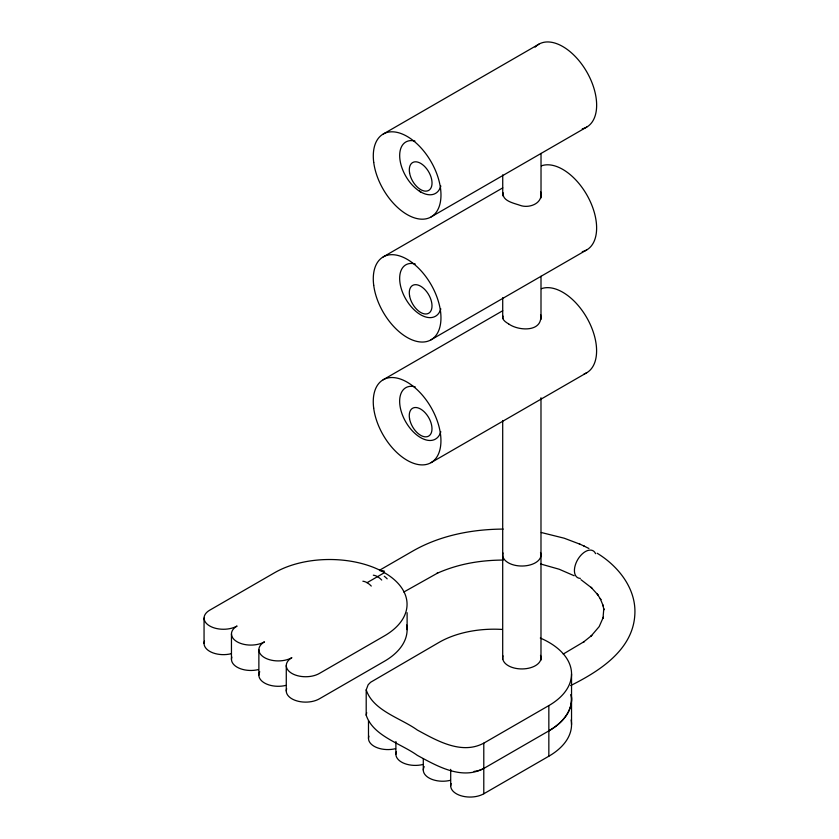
<?xml version="1.0" encoding="UTF-8"?>
<svg xmlns="http://www.w3.org/2000/svg" width="839" height="839" viewBox="0 0 839 839"><rect width="100%" height="100%" fill="white"/><g stroke="black" fill="none" stroke-linecap="round" stroke-linejoin="round"><path stroke-width="1.26" d="M286.277 665.589L286.277 690.969M502.697 659.318L502.697 420.507M502.708 318.663L502.718 297.709M502.729 195.812L502.739 174.858M540.998 319.481L541.008 276.262M541.019 197.931L541.029 153.411M571.128 694.629A77.513 44.75 0 0 1 548.842 730.895L483.788 768.461C461.555 780.364 436.972 765.997 417.319 755.352C400.717 743.354 373.177 736.139 366.203 715.206L366.203 689.889L368.164 684.739L370.618 682.264L439.217 642.296A77.513 44.75 0 0 1 502.037 629.428M366.203 715.206L366.706 712.605M503.012 316.072C501.649 319.764 505.948 322.281 508.591 323.864M503.222 192.844C501.9 200.993 514.234 203.248 519.97 205.303C529.052 208.817 543.682 203.353 540.631 191.764M383.213 134.062L538.879 44.184M431.068 216.944L586.734 127.077M383.192 256.912L502.76 187.873M431.047 339.805L586.713 249.928M383.161 379.763L502.739 310.724M431.026 462.656L586.692 372.778M379.668 570.174L413.26 550.783C440.454 535.334 472.147 529.262 503.169 529.084M367.083 582.675L384.409 572.68A77.513 44.75 0 0 1 384.409 635.899L319.355 673.465A19.381 11.19 0 0 1 291.993 673.486A19.381 11.19 0 0 1 291.878 657.682A19.381 11.19 0 0 1 264.547 657.64A19.381 11.19 0 0 1 264.474 641.856A19.381 11.19 0 0 1 237.143 641.814A19.381 11.19 0 0 1 237.059 626.041A19.381 11.19 0 0 1 209.698 625.967A19.381 11.19 0 0 1 209.74 610.173L274.783 572.618A77.513 44.75 0 0 1 384.409 572.618M403.821 592.03L437.685 573.037L436.951 573.373C458.314 563.85 480.191 560.2 503.169 560.064M563.242 654.053L584.122 641.636L583.304 642.213L591.82 635.385L591.013 636.151L599.172 626.618L603.325 617.242L602.989 618.395L603.797 608.705L603.86 609.838L602.989 605.013L603.325 606.167L600.252 598.564L600.86 599.612L597.232 594.012L597.966 594.945L591.013 587.258L591.82 588.024L580.955 579.676M570.667 685.568C598.731 671.536 632.323 650.508 634.766 615.627C636.906 589.366 618.574 566.231 597.158 553.237M366.203 689.889C373.177 710.822 400.717 718.037 417.319 730.035C436.972 740.68 461.555 755.048 483.788 743.144L548.842 705.589A77.513 44.75 0 0 0 540.295 638.039M451.12 783.574A19.381 11.19 0 0 0 460.863 795.708A19.381 11.19 0 0 0 483.788 793.778L548.842 756.212A77.513 44.75 0 0 0 571.128 719.946M541.302 532.513L564.196 538.208L579.98 544.196M540.473 563.944L559.194 569.241L574.149 575.743M583.776 545.937L588.926 548.486M579.267 543.861L584.542 546.283M508.612 323.875C518.617 331.227 543.221 332.317 540.599 314.615M571.537 673.937L571.537 724.571M548.842 705.589L548.842 756.212M540.987 397.77L540.987 660.115M483.788 743.144L483.788 793.778M450.7 769.363L450.7 785.86M423.296 758.624L423.296 770.045M407.114 612.722L407.114 629.638M395.893 741.529L395.893 754.219M368.489 720.628L368.489 738.393M258.873 649.764L258.873 675.143M231.459 633.938L231.459 659.318M204.055 618.081L204.055 643.461M540.494 655.374A19.15 11.054 0 0 1 522.278 668.935A19.15 11.054 0 0 1 503.022 655.857M406.695 625.013A77.513 44.75 0 0 1 384.409 661.279L319.355 698.845A19.381 11.19 0 0 1 296.471 700.785A19.381 11.19 0 0 1 286.665 688.683M285.858 685.4A19.381 11.19 0 0 1 265.25 683.407A19.381 11.19 0 0 1 259.754 671.756M258.454 669.574A19.381 11.19 0 0 1 238.591 667.949A19.381 11.19 0 0 1 231.858 657.031M231.05 653.749A19.381 11.19 0 0 1 211.155 652.113A19.381 11.19 0 0 1 204.475 641.174M379.889 570.709A15.48 10.54 71.1 0 1 384.472 571.244M384.272 576.246A15.48 6.995 51 0 1 387.167 578.837M373.324 575.197A15.501 8.946 60 0 1 381.714 580.043M362.888 581.217A15.501 8.946 60 0 1 371.278 586.062M535.135 47.162A47.854 27.624 60 0 1 586.734 71.818A47.854 27.624 60 0 1 582.276 128.828M440.853 186.006A29.68 17.137 60 0 1 405.814 176.232A29.68 17.137 60 0 1 414.938 141.067M541.459 165.828A47.854 27.635 60 0 1 589.775 200.49A47.854 27.635 60 0 1 582.266 251.679M440.832 308.857A29.68 17.137 60 0 1 405.688 298.894A29.68 17.137 60 0 1 415.221 263.991M541.428 288.679A47.854 27.635 60 0 1 589.03 321.872A47.854 27.635 60 0 1 584.091 373.984M440.811 431.707A29.68 17.137 60 0 1 405.667 421.744A29.68 17.137 60 0 1 415.2 386.852M483.788 768.398A19.381 11.19 0 0 1 474.056 771.429M571.128 694.566A77.513 44.75 0 0 1 548.842 730.832M395.568 748.661A19.381 11.19 0 0 1 375.62 747.067A19.381 11.19 0 0 1 368.898 736.107M422.971 764.486A19.381 11.19 0 0 1 403.024 762.882A19.381 11.19 0 0 1 396.302 751.922M450.375 780.312A19.381 11.19 0 0 1 429.683 778.34A19.381 11.19 0 0 1 424.209 766.647M580.347 578.386A15.501 8.946 -60 0 1 578.029 559.089A15.501 8.946 -60 0 1 595.575 553.688M540.494 552.461A19.15 11.054 0 0 1 522.278 566.021A19.15 11.054 0 0 1 503.022 552.953M420.727 191.963L419.437 191.166L420.654 191.911M373.722 162.378A47.854 27.624 60 0 0 428.467 218.15A47.854 27.624 60 0 0 419.227 145.986A47.854 27.624 60 0 0 373.722 162.378M409.6 173.044A16.067 9.271 60 0 0 428.425 190.547A16.067 9.271 60 0 0 423.989 165.849A16.067 9.271 60 0 0 409.6 173.044M373.701 285.218A47.854 27.635 60 0 0 428.446 341.012A47.854 27.635 60 0 0 419.206 268.837A47.854 27.635 60 0 0 373.701 285.218M373.68 408.079A47.854 27.635 60 0 0 428.425 463.862A47.854 27.635 60 0 0 419.185 391.687A47.854 27.635 60 0 0 373.68 408.079M409.589 295.894A16.067 9.271 60 0 0 428.404 313.398A16.067 9.271 60 0 0 423.968 288.7A16.067 9.271 60 0 0 409.589 295.894M409.558 418.745A16.067 9.271 60 0 0 428.383 436.249A16.067 9.271 60 0 0 423.947 411.55A16.067 9.271 60 0 0 409.558 418.745"/></g></svg>
